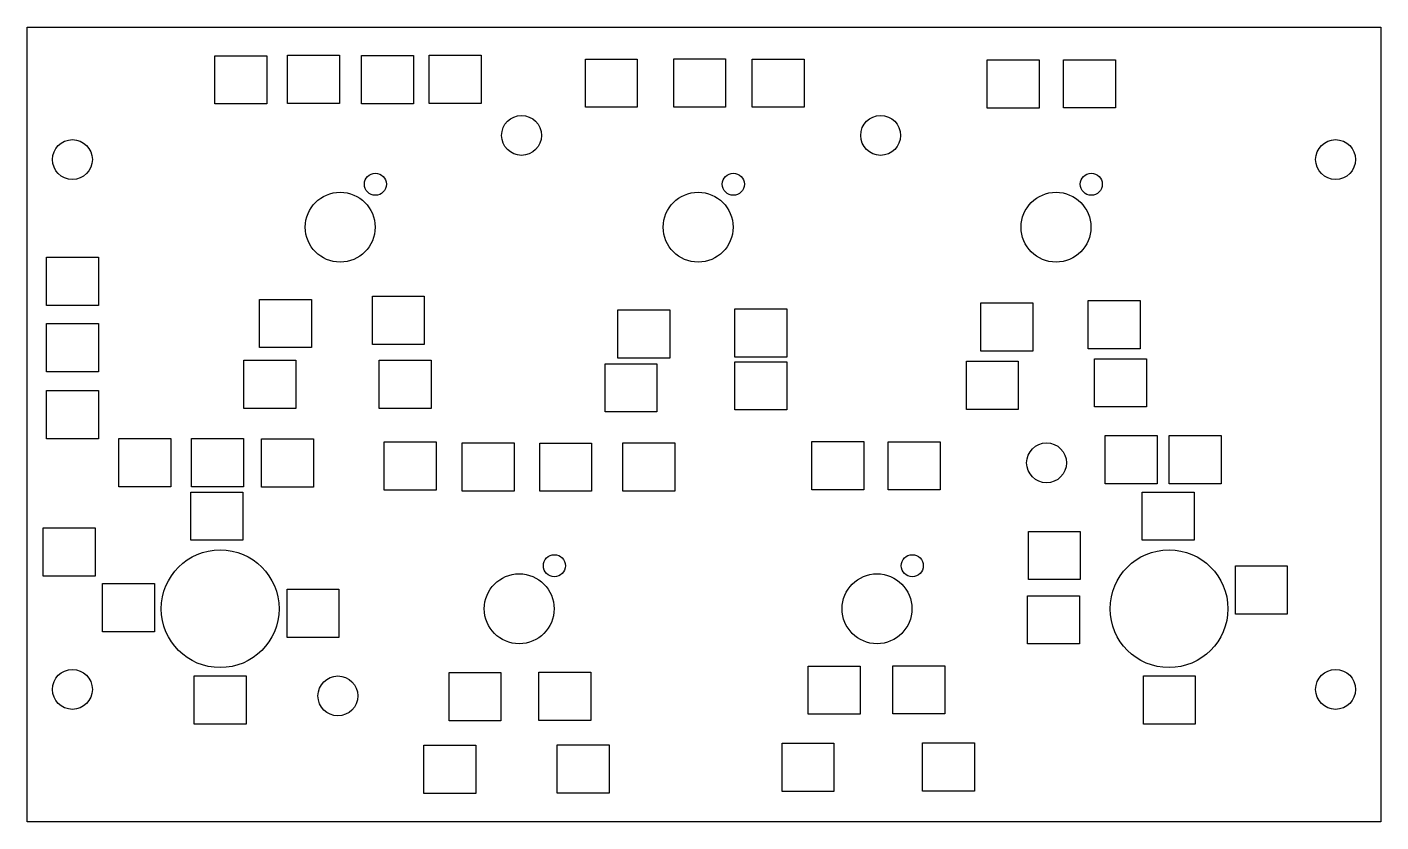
# Model space of a CAD drawing. Header units: millimetres. Extents: x 0 to 146, y 0 to 86.
import ezdxf

# ---------------------------------------------------------------- set-up
doc = ezdxf.new("R2010")
doc.units = ezdxf.units.MM

msp = doc.modelspace()

# ---------------------------------------------------------------- linework, layer by layer
at = {"color": 7, "linetype": 'Continuous', "lineweight": 25}
for p, q in [((0, 85.72), (146.05, 85.72)), ((0, 0), (0, 85.72)), ((146.05, 85.72), (146.05, 0)), ((20.25, 77.44), (20.25, 82.64)), ((20.25, 82.64), (25.85, 82.64)), ((25.85, 82.64), (25.85, 77.44)), ((28.11, 77.5), (28.11, 82.7)), ((28.11, 82.7), (33.71, 82.7)), ((33.71, 82.7), (33.71, 77.5)), ((36.07, 77.45), (36.07, 82.65)), ((36.07, 82.65), (41.67, 82.65)), ((41.67, 82.65), (41.67, 77.45)), ((43.37, 77.5), (43.37, 82.7)), ((43.37, 82.7), (48.97, 82.7)), ((48.97, 82.7), (48.97, 77.5)), ((60.23, 77.07), (60.23, 82.27)), ((60.23, 82.27), (65.83, 82.27)), ((65.83, 82.27), (65.83, 77.07)), ((69.76, 77.09), (69.76, 82.29)), ((69.76, 82.29), (75.36, 82.29)), ((75.36, 82.29), (75.36, 77.09)), ((78.23, 77.07), (78.23, 82.27)), ((78.23, 82.27), (83.83, 82.27)), ((83.83, 82.27), (83.83, 77.07)), ((103.59, 76.98), (103.59, 82.18)), ((103.59, 82.18), (109.19, 82.18)), ((109.19, 82.18), (109.19, 76.98)), ((111.82, 77), (111.82, 82.2)), ((111.82, 82.2), (117.42, 82.2)), ((117.42, 82.2), (117.42, 77)), ((25.85, 77.44), (20.25, 77.44)), ((33.71, 77.5), (28.11, 77.5)), ((41.67, 77.45), (36.07, 77.45)), ((48.97, 77.5), (43.37, 77.5)), ((65.83, 77.07), (60.23, 77.07)), ((75.36, 77.09), (69.76, 77.09)), ((83.83, 77.07), (78.23, 77.07)), ((109.19, 76.98), (103.59, 76.98)), ((117.42, 77), (111.82, 77)), ((2.09, 55.7), (2.09, 60.9)), ((2.09, 60.9), (7.69, 60.9)), ((7.69, 60.9), (7.69, 55.7)), ((7.69, 55.7), (2.09, 55.7)), ((25.08, 51.16), (25.08, 56.36)), ((25.08, 56.36), (30.68, 56.36)), ((30.68, 56.36), (30.68, 51.16)), ((37.25, 51.5), (37.25, 56.7)), ((37.25, 56.7), (42.85, 56.7)), ((42.85, 56.7), (42.85, 51.5)), ((102.9, 50.78), (102.9, 55.98)), ((102.9, 55.98), (108.5, 55.98)), ((108.5, 55.98), (108.5, 50.78)), ((114.47, 51.04), (114.47, 56.24)), ((114.47, 56.24), (120.07, 56.24)), ((120.07, 56.24), (120.07, 51.04)), ((63.74, 50.03), (63.74, 55.23)), ((63.74, 55.23), (69.34, 55.23)), ((69.34, 55.23), (69.34, 50.03)), ((76.35, 50.14), (76.35, 55.34)), ((76.35, 55.34), (81.95, 55.34)), ((81.95, 55.34), (81.95, 50.14)), ((2.09, 48.54), (2.09, 53.74)), ((2.09, 53.74), (7.69, 53.74)), ((7.69, 53.74), (7.69, 48.54)), ((30.68, 51.16), (25.08, 51.16)), ((42.85, 51.5), (37.25, 51.5)), ((23.38, 44.59), (23.38, 49.79)), ((23.38, 49.79), (28.98, 49.79)), ((28.98, 49.79), (28.98, 44.59)), ((38, 44.59), (38, 49.79)), ((38, 49.79), (43.6, 49.79)), ((43.6, 49.79), (43.6, 44.59)), ((69.34, 50.03), (63.74, 50.03)), ((81.95, 50.14), (76.35, 50.14)), ((101.33, 44.49), (101.33, 49.69)), ((101.33, 49.69), (106.93, 49.69)), ((108.5, 50.78), (102.9, 50.78)), ((106.93, 49.69), (106.93, 44.49)), ((120.07, 51.04), (114.47, 51.04)), ((115.15, 44.75), (115.15, 49.95)), ((115.15, 49.95), (120.75, 49.95)), ((120.75, 49.95), (120.75, 44.75)), ((7.69, 48.54), (2.09, 48.54)), ((62.35, 44.22), (62.35, 49.42)), ((62.35, 49.42), (67.95, 49.42)), ((67.95, 49.42), (67.95, 44.22)), ((76.35, 44.43), (76.35, 49.63)), ((76.35, 49.63), (81.95, 49.63)), ((81.95, 49.63), (81.95, 44.43)), ((2.09, 41.33), (2.09, 46.53)), ((2.09, 46.53), (7.69, 46.53)), ((7.69, 46.53), (7.69, 41.33)), ((28.98, 44.59), (23.38, 44.59)), ((43.6, 44.59), (38, 44.59)), ((67.95, 44.22), (62.35, 44.22)), ((81.95, 44.43), (76.35, 44.43)), ((106.93, 44.49), (101.33, 44.49)), ((120.75, 44.75), (115.15, 44.75)), ((7.69, 41.33), (2.09, 41.33)), ((9.91, 36.15), (9.91, 41.35)), ((9.91, 41.35), (15.51, 41.35)), ((15.51, 41.35), (15.51, 36.15)), ((17.73, 36.15), (17.73, 41.35)), ((17.73, 41.35), (23.33, 41.35)), ((23.33, 41.35), (23.33, 36.15)), ((25.29, 36.1), (25.29, 41.3)), ((25.29, 41.3), (30.89, 41.3)), ((30.89, 41.3), (30.89, 36.1)), ((38.52, 35.78), (38.52, 40.98)), ((38.52, 40.98), (44.12, 40.98)), ((44.12, 40.98), (44.12, 35.78)), ((84.67, 35.82), (84.67, 41.02)), ((84.67, 41.02), (90.27, 41.02)), ((90.27, 41.02), (90.27, 35.82)), ((92.91, 35.81), (92.91, 41.01)), ((92.91, 41.01), (98.51, 41.01)), ((98.51, 41.01), (98.51, 35.81)), ((116.31, 36.46), (116.31, 41.66)), ((116.31, 41.66), (121.91, 41.66)), ((121.91, 41.66), (121.91, 36.46)), ((123.22, 36.46), (123.22, 41.66)), ((123.22, 41.66), (128.82, 41.66)), ((128.82, 41.66), (128.82, 36.46)), ((46.95, 35.69), (46.95, 40.89)), ((46.95, 40.89), (52.55, 40.89)), ((52.55, 40.89), (52.55, 35.69)), ((55.3, 35.66), (55.3, 40.86)), ((55.3, 40.86), (60.9, 40.86)), ((60.9, 40.86), (60.9, 35.66)), ((64.27, 35.69), (64.27, 40.89)), ((64.27, 40.89), (69.87, 40.89)), ((69.87, 40.89), (69.87, 35.69)), ((15.51, 36.15), (9.91, 36.15)), ((17.68, 30.38), (17.68, 35.58)), ((17.68, 35.58), (23.28, 35.58)), ((23.33, 36.15), (17.73, 36.15)), ((23.28, 35.58), (23.28, 30.38)), ((30.89, 36.1), (25.29, 36.1)), ((44.12, 35.78), (38.52, 35.78)), ((52.55, 35.69), (46.95, 35.69)), ((60.9, 35.66), (55.3, 35.66)), ((69.87, 35.69), (64.27, 35.69)), ((90.27, 35.82), (84.67, 35.82)), ((98.51, 35.81), (92.91, 35.81)), ((121.91, 36.46), (116.31, 36.46)), ((120.29, 30.37), (120.29, 35.57)), ((120.29, 35.57), (125.89, 35.57)), ((128.82, 36.46), (123.22, 36.46)), ((125.89, 35.57), (125.89, 30.37)), ((1.73, 26.5), (1.73, 31.7)), ((1.73, 31.7), (7.33, 31.7)), ((7.33, 31.7), (7.33, 26.5)), ((108.02, 26.13), (108.02, 31.33)), ((108.02, 31.33), (113.62, 31.33)), ((113.62, 31.33), (113.62, 26.13)), ((23.28, 30.38), (17.68, 30.38)), ((125.89, 30.37), (120.29, 30.37)), ((7.33, 26.5), (1.73, 26.5)), ((130.35, 22.42), (130.35, 27.62)), ((130.35, 27.62), (135.95, 27.62)), ((135.95, 27.62), (135.95, 22.42)), ((8.13, 20.51), (8.13, 25.71)), ((8.13, 25.71), (13.73, 25.71)), ((13.73, 25.71), (13.73, 20.51)), ((28.04, 19.89), (28.04, 25.09)), ((28.04, 25.09), (33.64, 25.09)), ((33.64, 25.09), (33.64, 19.89)), ((113.62, 26.13), (108.02, 26.13)), ((107.94, 19.19), (107.94, 24.39)), ((107.94, 24.39), (113.54, 24.39)), ((113.54, 24.39), (113.54, 19.19)), ((135.95, 22.42), (130.35, 22.42)), ((13.73, 20.51), (8.13, 20.51)), ((33.64, 19.89), (28.04, 19.89)), ((113.54, 19.19), (107.94, 19.19)), ((45.52, 10.91), (45.52, 16.11)), ((45.52, 16.11), (51.12, 16.11)), ((51.12, 16.11), (51.12, 10.91)), ((55.2, 10.94), (55.2, 16.14)), ((55.2, 16.14), (60.8, 16.14)), ((60.8, 16.14), (60.8, 10.94)), ((84.27, 11.61), (84.27, 16.81)), ((84.27, 16.81), (89.87, 16.81)), ((89.87, 16.81), (89.87, 11.61)), ((93.41, 11.64), (93.41, 16.84)), ((93.41, 16.84), (99.01, 16.84)), ((99.01, 16.84), (99.01, 11.64)), ((18.03, 10.56), (18.03, 15.76)), ((18.03, 15.76), (23.63, 15.76)), ((23.63, 15.76), (23.63, 10.56)), ((120.42, 10.56), (120.42, 15.76)), ((120.42, 15.76), (126.02, 15.76)), ((126.02, 15.76), (126.02, 10.56)), ((23.63, 10.56), (18.03, 10.56)), ((51.12, 10.91), (45.52, 10.91)), ((60.8, 10.94), (55.2, 10.94)), ((89.87, 11.61), (84.27, 11.61)), ((99.01, 11.64), (93.41, 11.64)), ((126.02, 10.56), (120.42, 10.56)), ((42.81, 3.08), (42.81, 8.28)), ((42.81, 8.28), (48.41, 8.28)), ((48.41, 8.28), (48.41, 3.08)), ((57.18, 3.1), (57.18, 8.3)), ((57.18, 8.3), (62.78, 8.3)), ((62.78, 8.3), (62.78, 3.1)), ((81.44, 3.28), (81.44, 8.48)), ((81.44, 8.48), (87.04, 8.48)), ((87.04, 8.48), (87.04, 3.28)), ((96.59, 3.32), (96.59, 8.52)), ((96.59, 8.52), (102.19, 8.52)), ((102.19, 8.52), (102.19, 3.32)), ((48.41, 3.08), (42.81, 3.08)), ((62.78, 3.1), (57.18, 3.1)), ((87.04, 3.28), (81.44, 3.28)), ((102.19, 3.32), (96.59, 3.32)), ((146.05, 0), (0, 0))]:
    msp.add_line(p, q, dxfattribs=at)
for centre, radius in [((53.34, 74.04), 2.15), ((92.08, 74.04), 2.15), ((4.89, 71.44), 2.15), ((141.16, 71.44), 2.15), ((37.58, 68.78), 1.19), ((76.19, 68.78), 1.19), ((114.8, 68.78), 1.19), ((33.78, 64.14), 3.77), ((72.39, 64.14), 3.77), ((111, 64.14), 3.77), ((109.98, 38.73), 2.15), ((20.83, 22.99), 6.35), ((123.19, 22.99), 6.35), ((56.89, 27.63), 1.19), ((95.49, 27.63), 1.19), ((53.09, 22.99), 3.77), ((91.69, 22.99), 3.77), ((4.89, 14.29), 2.15), ((141.16, 14.29), 2.15), ((33.53, 13.59), 2.15)]:
    msp.add_circle(centre, radius, dxfattribs=at)

doc.saveas('drawing.dxf')
